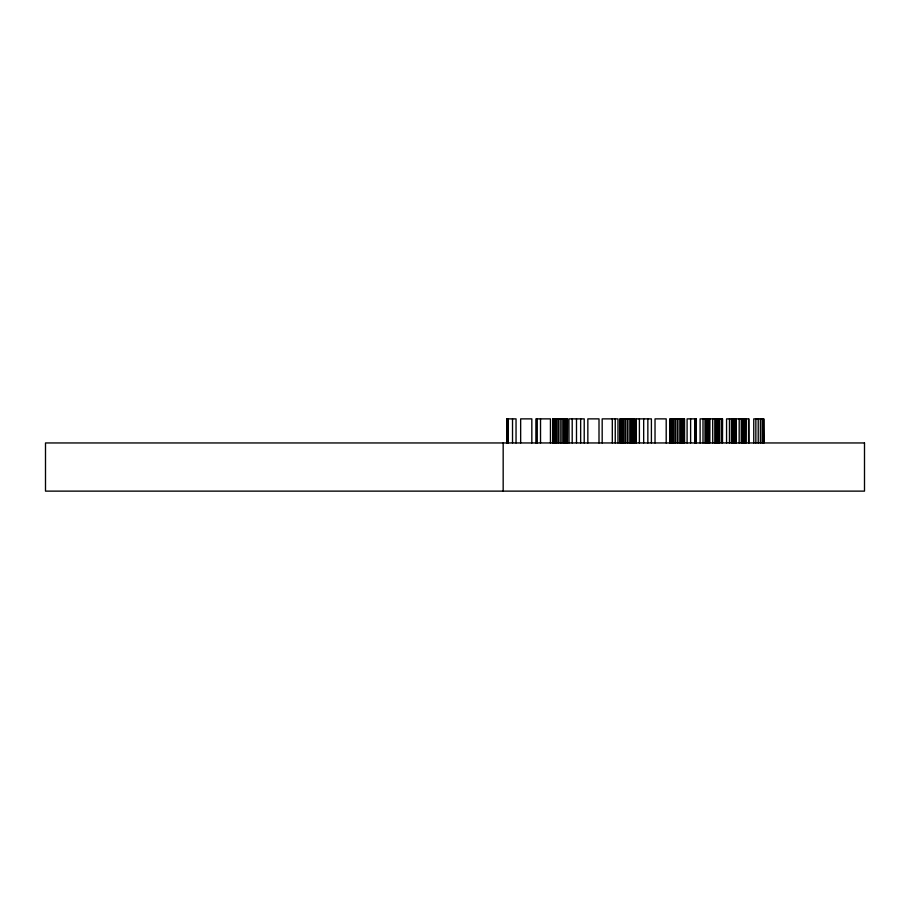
<?xml version="1.0" encoding="UTF-8"?>
<svg xmlns="http://www.w3.org/2000/svg" width="910" height="910" viewBox="0 0 910 910"><rect width="100%" height="100%" fill="white"/><g stroke="black" fill="none" stroke-linecap="round" stroke-linejoin="round"><path stroke-width="1.36" d="M636.181 418.873L636.181 442.954L636.113 418.873L651.401 418.873L651.401 442.954M696.252 418.873L696.252 442.954L696.355 418.873L687.095 418.873L687.095 442.954M722.404 418.873L722.404 442.954L722.494 418.873L700.109 418.873L700.109 442.954M763.797 442.954L763.797 418.873L753.753 418.873L753.753 442.954M763.57 418.873L763.683 442.954M763.444 418.873L763.444 442.954L763.262 418.873M763.115 418.873L763.115 442.954M762.808 418.873L762.808 442.954M762.136 418.873L762.136 442.954M760.373 418.873L760.373 442.954M758.212 418.873L758.212 442.954M755.857 418.873L755.857 442.954M748.953 442.954L748.862 418.873L726.555 418.873L726.555 442.954M748.577 418.873L748.577 442.954M746.063 418.873L745.972 442.954M745.586 418.873L745.586 442.954M745.21 418.873L745.21 442.954M744.71 418.873L744.71 442.954M744.039 418.873L744.039 442.954M743.174 418.873L743.174 442.954M742.253 418.873L742.253 442.954M741.263 418.873L741.263 442.954M739.204 418.873L739.147 442.954M735.837 418.873L735.837 442.954M735.462 418.873L735.462 442.954M734.962 418.873L734.962 442.954M734.29 418.873L734.29 442.954M733.426 418.873L733.426 442.954M732.459 418.873L732.459 442.954M731.447 418.873L731.447 442.954M729.456 418.873L729.456 442.954M722.119 418.873L722.119 442.954M719.605 418.873L719.605 442.954M719.514 418.873L719.514 442.954M719.128 418.873L719.128 442.954M718.752 418.873L718.752 442.954M718.252 418.873L718.252 442.954M717.581 418.873L717.581 442.954M716.716 418.873L716.716 442.954M715.795 418.873L715.795 442.954M714.805 418.873L714.805 442.954M712.689 418.873L712.746 442.954M709.857 418.873L709.766 442.954M709.379 418.873L709.379 442.954M709.004 418.873L709.004 442.954M708.503 418.873L708.503 442.954M707.832 418.873L707.832 442.954M706.968 418.873L706.968 442.954M706.001 418.873L706.001 442.954M705 418.873L705 442.954M702.998 418.873L702.998 442.954M695.968 418.873L695.968 442.954M695.49 418.873L695.49 442.954M694.831 418.873L694.831 442.954M690.61 418.873L690.61 442.954M684.559 442.954L684.559 418.873L670.033 418.873L670.033 442.954M684.229 418.873L684.229 442.954M683.672 418.873L683.672 442.954M682.887 418.873L682.887 442.954M681.863 418.873L681.863 442.954M680.6 418.873L680.6 442.954M679.099 418.873L679.099 442.954M677.359 418.873L677.359 442.954M675.584 418.873L675.584 442.954M674.071 418.873L674.071 442.954M672.808 418.873L672.808 442.954M671.796 418.873L671.796 442.954M671.023 418.873L671.023 442.954M670.477 418.873L670.477 442.954M670.147 418.873L670.147 442.954M666.2 442.954L666.2 418.873L655.029 418.873L655.029 442.954M647.852 418.873L647.852 442.954M643.677 418.873L643.677 442.954M639.389 418.873L639.389 442.954M634.679 442.954L634.679 418.873L620.04 418.873L620.04 442.954L620.154 418.873M634.577 418.873L634.577 442.954M634.236 418.873L634.236 442.954M633.678 418.873L633.678 442.954M632.894 418.873L632.894 442.954M631.87 418.873L631.87 442.954M630.619 418.873L630.619 442.954M629.106 418.873L629.106 442.954M627.365 418.873L627.365 442.954M625.591 418.873L625.591 442.954M624.078 418.873L624.078 442.954M622.815 418.873L622.815 442.954M621.814 418.873L621.814 442.954M621.029 418.873L621.029 442.954M620.484 418.873L620.484 442.954M617.981 442.954L617.981 418.873L602.181 418.873L602.181 442.954M615.251 418.873L615.251 442.954M612.305 418.873L612.305 442.954M599.008 442.954L599.008 418.873L587.849 418.873L587.849 442.954M584.22 442.954L584.22 418.873L568.921 418.873L568.989 442.954M580.66 418.873L580.66 442.954M576.496 418.873L576.496 442.954M572.197 418.873L572.197 442.954M567.385 442.954L567.499 418.873L552.848 418.873L552.848 442.954M567.044 418.873L567.044 442.954M566.486 418.873L566.486 442.954M565.702 418.873L565.702 442.954M564.689 418.873L564.689 442.954M563.426 418.873L563.426 442.954M561.925 418.873L561.925 442.954M560.173 418.873L560.173 442.954M558.41 418.873L558.41 442.954M556.897 418.873L556.897 442.954M555.635 418.873L555.635 442.954M554.622 418.873L554.622 442.954M553.849 418.873L553.849 442.954M553.291 418.873L553.303 442.954M552.962 418.873L552.962 442.954M550.436 442.954L550.436 418.873L535.899 418.873L535.899 442.954M540.529 418.873L540.529 442.954M537.253 418.873L537.253 442.954M531.827 442.954L531.827 418.873L520.657 418.873L520.657 442.954M516.038 442.954L516.038 418.873L506.779 418.873L506.881 442.954L506.881 418.873M512.523 418.873L512.523 442.954M508.315 418.873L508.315 442.954M507.643 418.873L507.643 442.954M507.166 418.873L507.166 442.954M503.173 442.954L503.173 491.127M864.5 442.954L45.5 442.954L45.5 491.127L864.5 491.127L864.5 442.954M736.315 442.954L736.315 418.873L736.224 442.954"/></g></svg>
